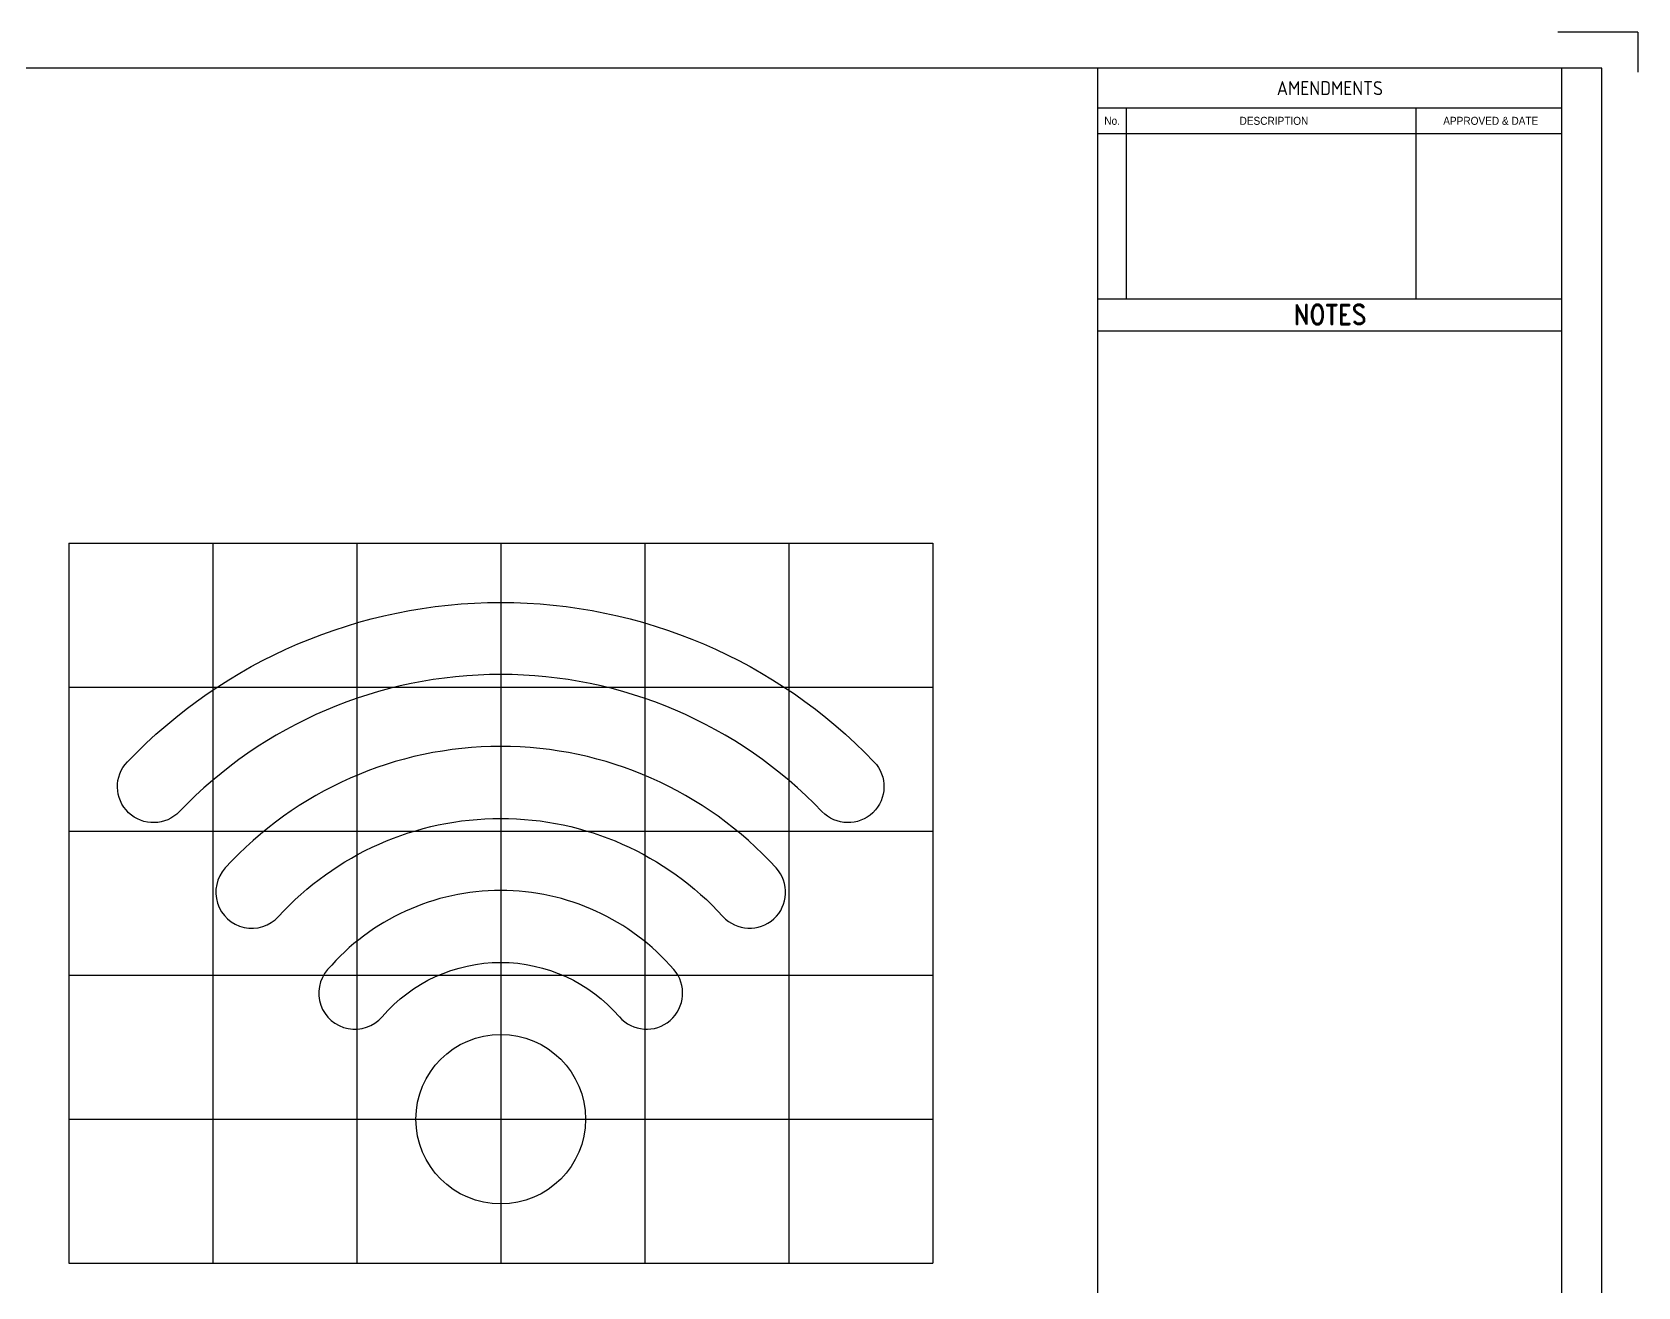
# Model space of a CAD drawing. Extents: x 0 to 420, y 0 to 297.
# Drawn here: x 219.3 to 420, y 140.1 to 297 of the extents above; entities that cross this region are included whole.
import ezdxf
from ezdxf.enums import TextEntityAlignment as Align

# ---------------------------------------------------------------- set-up
doc = ezdxf.new("R2010")
doc.units = 0
doc.header["$LTSCALE"] = 0.3
doc.layers.get('0').update_dxf_attribs({"linetype": 'CONTINUOUS'})
for name, color, linetype in [('L18', 4, 'CONTINUOUS'), ('L50', 7, 'CONTINUOUS'), ('TBLK18', 4, 'CONTINUOUS'), ('TBLK25', 1, 'CONTINUOUS'), ('TBLK35', 3, 'CONTINUOUS'), ('TBLK50', 7, 'CONTINUOUS')]:
    doc.layers.add(name, color=color, linetype=linetype)
doc.styles.add('HELVL', font='helvl', dxfattribs={"width": 0.8})
doc.styles.add('ISO', font='iso.shx')
doc.styles.add('ROMAND', font='romand')

# ---------------------------------------------------------------- blocks, each defined once
blk = doc.blocks.new('A3BBLK')
at = {"layer": 'TBLK25'}
for q in [(410, 297), (420, 292)]:
    blk.add_line((420, 297), q, dxfattribs=at)
at = {"layer": 'TBLK50'}
for p, q in [((415.5, 292.5), (13, 292.5)), ((352.5, 4.5), (352.5, 292.5)), ((415.5, 4.5), (415.5, 292.5))]:
    blk.add_line(p, q, dxfattribs=at)
blk = doc.blocks.new('a3_in_vtblk std dwg')
at = {"layer": 'TBLK35'}
blk.add_line((410.5, 37), (410.5, 292.5), dxfattribs=at)
blk.add_blockref('A3BBLK', (0, 0))
at = {"layer": 'TBLK18', "style": 'ISO'}
blk.add_attdef('MR_DIRECTORATE', text='', height=1.5, dxfattribs=at).set_placement((381.5, 68.12), align=Align.CENTER)
for tag, p in [('STREET_NAME', (355.51, 62.1)), ('SUBURB_POSTCODE', (388.49, 62.1)), ('TELEPHONE_NO.', (368.31, 59.84)), ('FAX_NO.', (393.56, 59.84))]:
    blk.add_attdef(tag, p, '', height=1.5, dxfattribs=at)
at = {"layer": 'TBLK25', "style": 'ISO'}
for tag, height, p in [('MR_BRANCH', 2, (381.5, 65.2)), ('ROAD_SECTION', 1.75, (384.5, 29.16)), ('SLK', 1.75, (384.5, 26.11)), ('CHAINAGE', 1.75, (384.5, 19.21))]:
    blk.add_attdef(tag, text='', height=height, dxfattribs=at).set_placement(p, align=Align.CENTER)
for tag, p, height in [('FILE_NUMBER', (371.77, 54.24), 2.5), ('DESIGNED_/_DRAWN', (371.77, 49.49), 2), ('VERIFIED', (371.77, 44.49), 2), ('APPROVED', (371.77, 39.49), 2), ('LOCAL_AUTHORITY', (370.48, 16.73), 1.25)]:
    blk.add_attdef(tag, p, '', height=height, dxfattribs=at)
at = {"layer": 'TBLK35', "style": 'ISO', "width": 0.9}
for tag, p in [('ROAD_PROJECT&NUMBER', (384.5, 32.23)), ('DRAWING_DESCRIPTION', (384.5, 22.29))]:
    blk.add_attdef(tag, text='', height=2.5, dxfattribs=at).set_placement(p, align=Align.CENTER)
at = {"layer": 'TBLK50', "style": 'ISO'}
blk.add_attdef('MRWA_DRG_NUMBER', (356.29, 6.08), '', height=5, dxfattribs=at)
blk = doc.blocks.new('a3_vamend')
at = {"layer": 'TBLK25'}
for p, q in [((0, -5), (-58, -5)), ((-54.43, -28.9), (-54.43, -5)), ((-18.22, -28.9), (-18.22, -5)), ((0, -8.2), (-58, -8.2)), ((0, -28.9), (-58, -28.9)), ((0, -32.9), (-58, -32.9))]:
    blk.add_line(p, q, dxfattribs=at)
at = {"layer": 'TBLK18', "style": 'HELVL', "width": 0.9}
for s, p in [('No.', (-56.21, -7.09)), ('DESCRIPTION', (-35.99, -7.09)), ('APPROVED & DATE', (-8.89, -7.09))]:
    blk.add_text(s, height=1, dxfattribs=at).set_placement(p, align=Align.CENTER)
at = {"layer": 'TBLK25', "style": 'ISO'}
blk.add_text('AMENDMENTS', height=1.75, dxfattribs=at).set_placement((-29, -3.38), align=Align.CENTER)
at = {"layer": 'TBLK25', "style": 'ROMAND', "width": 0.85}
blk.add_text('NOTES', height=2.5, dxfattribs=at).set_placement((-29, -32.06), align=Align.CENTER)

msp = doc.modelspace()

# ---------------------------------------------------------------- linework, layer by layer
at = {"layer": 'L18', "linetype": 'Continuous'}
for p, q in [((223.865456, 233.102301), (331.865456, 233.102301)), ((223.865456, 233.102301), (223.865456, 143.102301)), ((241.865456, 233.102301), (241.865456, 143.102301)), ((259.865456, 233.102301), (259.865456, 143.102301)), ((277.865456, 233.102301), (277.865456, 143.102301)), ((295.865456, 233.102301), (295.865456, 143.102301)), ((313.865456, 233.102301), (313.865456, 143.102301)), ((331.865456, 233.102301), (331.865456, 143.102301)), ((223.865456, 215.102301), (331.865456, 215.102301)), ((223.865456, 197.102301), (331.865456, 197.102301)), ((223.865456, 179.102301), (331.865456, 179.102301)), ((223.865456, 161.102301), (331.865456, 161.102301)), ((223.865456, 143.102301), (331.865456, 143.102301))]:
    msp.add_line(p, q, dxfattribs=at)
at = {"layer": 'L50'}
for points in [[(324.521492, 205.780004, -1), (318.021209, 199.555349, 0.4269576552), (237.709702, 199.555349, -1), (231.20942, 205.780004, -0.4269576552)], [(305.64657, 186.436238, 1), (312.296684, 192.500558, 0.4414480084), (243.434227, 192.500558, 1), (250.084341, 186.436238, -0.4414480084)], [(292.699443, 173.909671, 1), (299.511714, 179.79125, 0.4577653119), (256.219197, 179.79125, 1), (263.031468, 173.909671, -0.4577653119)]]:
    msp.add_lwpolyline(points, format="xyb", close=True, dxfattribs=at)
msp.add_circle((277.865456, 161.102301), 10.597855, dxfattribs=at)

# ---------------------------------------------------------------- block references
at = {"layer": 'L18'}
for name, p in [('a3_in_vtblk std dwg', (0, 0)), ('a3_vamend', (410.5, 292.5))]:
    msp.add_blockref(name, p, dxfattribs=at)

doc.saveas('drawing.dxf')
